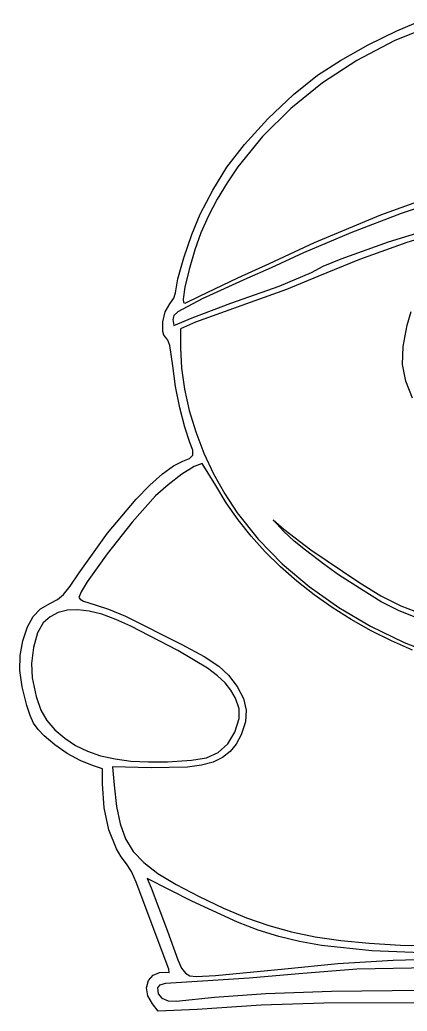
# Model space of a CAD drawing. Extents: x 2 to 157, y 4 to 149.
# Drawn here: x 1.6 to 54.1, y 4.5 to 138.8 of the extents above; entities that cross this region are included whole.
import ezdxf

# ---------------------------------------------------------------- set-up
doc = ezdxf.new("R2010")
doc.units = 0

msp = doc.modelspace()

# ---------------------------------------------------------------- linework, layer by layer
at = {"layer": 'Image'}
for p, q in [((52.682638, 137.281692), (56.229708, 138.773896)), ((48.810039, 135.369324), (52.682638, 137.281692)), ((57.658412, 138.077933), (52.323989, 135.913654)), ((52.323989, 135.913654), (47.296407, 133.278996)), ((45.076792, 133.281301), (48.810039, 135.369324)), ((41.947777, 131.262135), (45.076792, 133.281301)), ((47.296407, 133.278996), (42.621631, 130.215073)), ((38.718366, 128.652394), (41.947777, 131.262135)), ((42.621631, 130.215073), (38.34563, 126.762998)), ((35.248749, 125.35721), (38.718366, 128.652394)), ((38.34563, 126.762998), (34.514369, 122.963883)), ((32.059424, 121.904071), (35.248749, 125.35721)), ((34.514369, 122.963883), (31.173816, 118.858842)), ((29.670891, 118.820462), (32.059424, 121.904071)), ((27.779559, 115.699701), (29.670891, 118.820462)), ((31.173816, 118.858842), (29.70192, 116.704447)), ((26.07222, 112.458116), (27.779559, 115.699701)), ((29.70192, 116.704447), (28.369938, 114.488988)), ((28.369938, 114.488988), (27.183616, 112.217604)), ((50.544486, 112.369619), (57.386001, 114.819708)), ((58.834753, 114.429813), (53.289833, 112.528007)), ((24.927971, 109.702559), (26.07222, 112.458116)), ((27.183616, 112.217604), (26.148701, 109.895434)), ((41.562429, 108.624781), (50.544486, 112.369619)), ((53.289833, 112.528007), (46.46978, 109.904167)), ((51.57458, 108.714472), (58.631, 110.879912)), ((59.741581, 110.385198), (54.061845, 108.609942)), ((23.840039, 106.540688), (24.927971, 109.702559)), ((26.148701, 109.895434), (25.328833, 107.5952)), ((46.46978, 109.904167), (40.039536, 107.224673)), ((25.328833, 107.5952), (24.560531, 104.967187)), ((35.459258, 105.778473), (41.562429, 108.624781)), ((45.155626, 106.409563), (51.57458, 108.714472)), ((54.061845, 108.609942), (47.627995, 106.303048)), ((23.026629, 103.665403), (23.840039, 106.540688)), ((40.039536, 107.224673), (35.664045, 105.155906)), ((47.627995, 106.303048), (42.02271, 103.997863)), ((42.744109, 105.390223), (45.155626, 106.409563)), ((24.560531, 104.967187), (23.990603, 102.563403)), ((31.182617, 103.79723), (35.459258, 105.778473)), ((35.664045, 105.155906), (32.406433, 103.704835)), ((41.162651, 104.558512), (42.744109, 105.390223)), ((22.705944, 101.769609), (23.026629, 103.665403)), ((25.968244, 101.344228), (31.182617, 103.79723)), ((32.406433, 103.704835), (26.321023, 100.960945)), ((31.182617, 103.79723), (31.182617, 103.79723)), ((36.787232, 102.696149), (41.162651, 104.558512)), ((42.02271, 103.997863), (37.765302, 102.251858)), ((23.990603, 102.563403), (23.765858, 100.935858)), ((30.217866, 100.38575), (36.787232, 102.696149)), ((37.765302, 102.251858), (32.850498, 100.480449)), ((21.95864, 100.29227), (22.486057, 101.053979)), ((22.486057, 101.053979), (22.705944, 101.769609)), ((26.321023, 100.960945), (23.051226, 99.227285)), ((23.765858, 100.935858), (23.802213, 100.491498)), ((24.048122, 100.386729), (25.968244, 101.344228)), ((21.334284, 99.212153), (21.95864, 100.29227)), ((23.802213, 100.491498), (24.048122, 100.386729)), ((24.965604, 98.406386), (30.217866, 100.38575)), ((32.850498, 100.480449), (25.439078, 97.789489)), ((21.00509, 97.838526), (21.334284, 99.212153)), ((22.490359, 98.697625), (22.352276, 98.187848)), ((22.352276, 98.187848), (22.479871, 97.337156)), ((22.479871, 97.337156), (24.965604, 98.406386)), ((23.051226, 99.227285), (22.490359, 98.697625)), ((24.965604, 98.406386), (24.965604, 98.406386)), ((54.098053, 97.397171), (54.631637, 99.273396)), ((21.016906, 96.555221), (21.00509, 97.838526)), ((25.439078, 97.789489), (23.410608, 96.888023)), ((23.410608, 96.888023), (23.410608, 94.336581)), ((53.559162, 94.516189), (54.098053, 97.397171)), ((21.165022, 96.067386), (21.016906, 96.555221)), ((21.415583, 95.746067), (21.165022, 96.067386)), ((21.701222, 95.362429), (21.415583, 95.746067)), ((21.942946, 94.629851), (21.701222, 95.362429)), ((22.350299, 91.888175), (21.942946, 94.629851)), ((23.410608, 94.336581), (23.54562, 91.584421)), ((53.490521, 92.073709), (53.559162, 94.516189)), ((22.738641, 89.0975), (22.350299, 91.888175)), ((23.54562, 91.584421), (23.942131, 88.744731)), ((53.91052, 89.824133), (53.490521, 92.073709)), ((23.307315, 86.205882), (22.738641, 89.0975)), ((23.942131, 88.744731), (24.587349, 85.854756)), ((54.837552, 87.521862), (53.91052, 89.824133)), ((23.977926, 83.5634), (23.307315, 86.205882)), ((24.587349, 85.854756), (25.468486, 82.951744)), ((24.672079, 81.52013), (23.977926, 83.5634)), ((25.468486, 82.951744), (26.572752, 80.072939)), ((25.060165, 80.450243), (24.672079, 81.52013)), ((23.707793, 78.974386), (24.642507, 79.34761)), ((24.642507, 79.34761), (25.071803, 79.782816)), ((25.071803, 79.782816), (25.060165, 80.450243)), ((26.572752, 80.072939), (27.887356, 77.255588)), ((20.961928, 77.24965), (22.461225, 78.351638)), ((22.461225, 78.351638), (23.707793, 78.974386)), ((25.263306, 78.236658), (23.597272, 77.19972)), ((26.354869, 78.639956), (25.263306, 78.236658)), ((28.166866, 75.67066), (26.354869, 78.639956)), ((19.263668, 75.726451), (20.961928, 77.24965)), ((23.597272, 77.19972), (21.731097, 75.78858)), ((27.887356, 77.255588), (29.399509, 74.536937)), ((17.420211, 73.84007), (19.263668, 75.726451)), ((21.731097, 75.78858), (20.039109, 74.262674)), ((29.597477, 73.314245), (28.166866, 75.67066)), ((20.039109, 74.262674), (16.852786, 70.695693)), ((29.399509, 74.536937), (31.096421, 71.954232)), ((13.512771, 69.20988), (17.420211, 73.84007)), ((31.200728, 71.028942), (29.597477, 73.314245)), ((31.096421, 71.954232), (33.919843, 68.420822)), ((16.852786, 70.695693), (13.456032, 66.415273)), ((32.967985, 68.820526), (31.200728, 71.028942)), ((37.345314, 69.507183), (35.934205, 71.022826)), ((35.934205, 71.022826), (37.379011, 69.766274)), ((9.669737, 63.823311), (13.512771, 69.20988)), ((34.890611, 66.694776), (32.967985, 68.820526)), ((38.808239, 68.120179), (37.345314, 69.507183)), ((37.379011, 69.766274), (41.047984, 66.951421)), ((33.919843, 68.420822), (37.188763, 65.085812)), ((40.343923, 66.91382), (38.808239, 68.120179)), ((13.456032, 66.415273), (10.754116, 62.620127)), ((36.95997, 64.657467), (34.890611, 66.694776)), ((42.813363, 65.038607), (40.343923, 66.91382)), ((41.047984, 66.951421), (47.575857, 62.568354)), ((39.167427, 62.714377), (36.95997, 64.657467)), ((37.188763, 65.085812), (40.85104, 61.982979)), ((44.80521, 63.59124), (42.813363, 65.038607)), ((8.470965, 62.053025), (9.669737, 63.823311)), ((48.156593, 61.429774), (44.80521, 63.59124)), ((7.568938, 60.930647), (8.470965, 62.053025)), ((10.754116, 62.620127), (9.946618, 61.27913)), ((41.504346, 60.871281), (39.167427, 62.714377)), ((40.85104, 61.982979), (44.854532, 59.146099)), ((47.575857, 62.568354), (50.555152, 60.735357)), ((6.749652, 60.229462), (7.568938, 60.930647)), ((9.946618, 61.27913), (9.652306, 60.508969)), ((9.652306, 60.508969), (9.812093, 60.280054)), ((43.96209, 59.133957), (41.504346, 60.871281)), ((50.590719, 59.911573), (48.156593, 61.429774)), ((50.555152, 60.735357), (53.258125, 59.363466)), ((4.447454, 58.951174), (5.799103, 59.722753)), ((5.799103, 59.722753), (6.749652, 60.229462)), ((9.812093, 60.280054), (10.262144, 60.022118)), ((10.262144, 60.022118), (11.857164, 59.499689)), ((11.857164, 59.499689), (13.655018, 58.942822)), ((46.532024, 57.508181), (43.96209, 59.133957)), ((44.854532, 59.146099), (49.147097, 56.608949)), ((53.001363, 58.691358), (50.590719, 59.911573)), ((53.258125, 59.363466), (56.098401, 58.268617)), ((2.675916, 56.541974), (3.439124, 57.93543)), ((3.439124, 57.93543), (4.447454, 58.951174)), ((5.755518, 57.886055), (4.813095, 57.067306)), ((6.846752, 58.454558), (5.755518, 57.886055)), ((8.089449, 58.772714), (6.846752, 58.454558)), ((9.486263, 58.840416), (8.089449, 58.772714)), ((11.039848, 58.657564), (9.486263, 58.840416)), ((12.752858, 58.224051), (11.039848, 58.657564)), ((14.627946, 57.539776), (12.752858, 58.224051)), ((13.655018, 58.942822), (15.949366, 57.982993)), ((15.949366, 57.982993), (23.587011, 54.142176)), ((55.62256, 57.664623), (53.001363, 58.691358)), ((2.059631, 54.637264), (2.675916, 56.541974)), ((4.813095, 57.067306), (4.060684, 55.712963)), ((16.667766, 56.604635), (14.627946, 57.539776)), ((23.037669, 53.320651), (16.667766, 56.604635)), ((49.205511, 55.999731), (46.532024, 57.508181)), ((49.147097, 56.608949), (53.676593, 54.405305)), ((4.060684, 55.712963), (3.500701, 53.725457)), ((51.973917, 54.614382), (49.205511, 55.999731)), ((1.688781, 52.637169), (2.059631, 54.637264)), ((23.587011, 54.142176), (26.604881, 52.498844)), ((54.828605, 53.357911), (51.973917, 54.614382)), ((53.676593, 54.405305), (58.390879, 52.568943)), ((1.646204, 50.611897), (1.688781, 52.637169)), ((3.500701, 53.725457), (3.222755, 51.54998)), ((27.062227, 50.918061), (23.037669, 53.320651)), ((26.604881, 52.498844), (28.577846, 51.213722)), ((3.222755, 51.54998), (3.316456, 49.631727)), ((28.577846, 51.213722), (29.925622, 49.966772)), ((1.940922, 48.410219), (1.646204, 50.611897)), ((28.410597, 49.898975), (27.062227, 50.918061)), ((29.431345, 48.92226), (28.410597, 49.898975)), ((29.925622, 49.966772), (31.067929, 48.43796)), ((2.581953, 45.880908), (1.940922, 48.410219)), ((3.316456, 49.631727), (3.872183, 47.093172)), ((30.21071, 47.928592), (29.431345, 48.92226)), ((31.067929, 48.43796), (31.936706, 46.816154)), ((3.872183, 47.093172), (4.494913, 45.245332)), ((30.834929, 46.858643), (30.21071, 47.928592)), ((3.033697, 44.523795), (2.581953, 45.880908)), ((31.367689, 45.432591), (30.834929, 46.858643)), ((31.936706, 46.816154), (32.311066, 45.252321)), ((3.512916, 43.493839), (3.033697, 44.523795)), ((4.494913, 45.245332), (5.297715, 43.829331)), ((31.34849, 44.122172), (31.367689, 45.432591)), ((32.311066, 45.252321), (32.19953, 43.643627)), ((4.113737, 42.625611), (3.512916, 43.493839)), ((5.297715, 43.829331), (6.393655, 42.586292)), ((30.7641, 42.253778), (31.34849, 44.122172)), ((32.19953, 43.643627), (31.610615, 41.887237)), ((4.930286, 41.753683), (4.113737, 42.625611)), ((6.382239, 40.519616), (4.930286, 41.753683)), ((6.393655, 42.586292), (7.732138, 41.437243)), ((29.798276, 40.697166), (30.7641, 42.253778)), ((31.610615, 41.887237), (30.942743, 40.643586)), ((8.069512, 39.372219), (6.382239, 40.519616)), ((7.732138, 41.437243), (9.199683, 40.471281)), ((9.199683, 40.471281), (10.812924, 39.683683)), ((28.505033, 39.517757), (29.798276, 40.697166)), ((30.942743, 40.643586), (30.116174, 39.627245)), ((9.830695, 38.410228), (8.069512, 39.372219)), ((10.812924, 39.683683), (12.588494, 39.069729)), ((12.588494, 39.069729), (14.543025, 38.624695)), ((26.938383, 38.780966), (28.505033, 39.517757)), ((30.116174, 39.627245), (29.088385, 38.822639)), ((11.504374, 37.732376), (9.830695, 38.410228)), ((12.827289, 37.310292), (11.504374, 37.732376)), ((14.543025, 38.624695), (16.693151, 38.343859)), ((16.693151, 38.343859), (19.055506, 38.222499)), ((19.055506, 38.222499), (21.646723, 38.255893)), ((21.646723, 38.255893), (24.874635, 38.477535)), ((26.259054, 37.786331), (24.372465, 37.523479)), ((24.874635, 38.477535), (26.938383, 38.780966)), ((27.816853, 38.214192), (26.259054, 37.786331)), ((26.938383, 38.780966), (26.938383, 38.780966)), ((29.088385, 38.822639), (27.816853, 38.214192)), ((12.827289, 35.252022), (12.827289, 37.310292)), ((19.442826, 37.430503), (14.180642, 37.579992)), ((14.180642, 37.579992), (14.405307, 35.091253)), ((24.372465, 37.523479), (19.442826, 37.430503)), ((13.05325, 31.999995), (12.827289, 35.252022)), ((14.405307, 35.091253), (14.741115, 32.204341)), ((13.703367, 29.017706), (13.05325, 31.999995)), ((14.741115, 32.204341), (15.229988, 29.815873)), ((15.229988, 29.815873), (15.95302, 27.819554)), ((14.735987, 26.442711), (13.703367, 29.017706)), ((15.95302, 27.819554), (16.991308, 26.10909)), ((15.382719, 25.350934), (14.735987, 26.442711)), ((16.991308, 26.10909), (18.425945, 24.578186)), ((16.109458, 24.412564), (15.382719, 25.350934)), ((16.78266, 23.364745), (16.109458, 24.412564)), ((18.425945, 24.578186), (20.338028, 23.120549)), ((17.420203, 21.943124), (16.78266, 23.364745)), ((20.338028, 23.120549), (22.80865, 21.629882)), ((21.808875, 10.138703), (17.420203, 21.943124)), ((24.931352, 19.367985), (18.867382, 22.422972)), ((18.867382, 22.422972), (19.425146, 21.162697)), ((22.80865, 21.629882), (25.918908, 19.999891)), ((19.425146, 21.162697), (21.633025, 15.316317)), ((31.125257, 16.500621), (24.931352, 19.367985)), ((25.918908, 19.999891), (29.216711, 18.422823)), ((29.216711, 18.422823), (32.331, 17.112725)), ((33.943031, 15.432182), (31.125257, 16.500621)), ((32.331, 17.112725), (35.369941, 16.043418)), ((21.633025, 15.316317), (23.043385, 11.416425)), ((36.711014, 14.569473), (33.943031, 15.432182)), ((35.369941, 16.043418), (38.441702, 15.188725)), ((38.441702, 15.188725), (41.654451, 14.522467)), ((39.53145, 13.884174), (36.711014, 14.569473)), ((42.506587, 13.347962), (39.53145, 13.884174)), ((41.654451, 14.522467), (45.116357, 14.018466)), ((45.116357, 14.018466), (48.935586, 13.650543)), ((48.935586, 13.650543), (53.220307, 13.392521)), ((49.329942, 12.609509), (42.506587, 13.347962)), ((57.396889, 12.285052), (49.329942, 12.609509)), ((53.220307, 13.392521), (61.133022, 13.217713)), ((23.043385, 11.416425), (23.555203, 10.293749)), ((37.538499, 10.207309), (44.691563, 10.933027)), ((44.691563, 10.933027), (52.194213, 11.381914)), ((52.194213, 11.381914), (59.311185, 11.524239)), ((19.70707, 9.352063), (20.545643, 9.704181)), ((20.545643, 9.704181), (21.322434, 9.738712)), ((21.322434, 9.738712), (21.857088, 9.705581)), ((21.857088, 9.705581), (21.808875, 10.138703)), ((23.555203, 10.293749), (24.07011, 9.600142)), ((24.07011, 9.600142), (24.687105, 9.243773)), ((28.140582, 9.279771), (37.538499, 10.207309)), ((39.440544, 9.528403), (32.688243, 8.911658)), ((47.26957, 10.147665), (39.440544, 9.528403)), ((57.277235, 10.330968), (47.26957, 10.147665)), ((18.818516, 7.628384), (19.056494, 8.61787)), ((19.056494, 8.61787), (19.70707, 9.352063)), ((21.365468, 8.197084), (20.538466, 7.970146)), ((26.391876, 8.509769), (21.365468, 8.197084)), ((24.687105, 9.243773), (25.505183, 9.13281)), ((25.505183, 9.13281), (28.140582, 9.279771)), ((32.688243, 8.911658), (26.391876, 8.509769)), ((18.997045, 6.521464), (18.818516, 7.628384)), ((20.538466, 7.970146), (20.296979, 7.617272)), ((20.296979, 7.617272), (20.370042, 6.808654)), ((20.370042, 6.808654), (20.873489, 6.199025)), ((27.996715, 6.336039), (34.976765, 6.841166)), ((34.976765, 6.841166), (43.860791, 7.152382)), ((43.860791, 7.152382), (56.189849, 7.303256)), ((19.59599, 5.43497), (18.997045, 6.521464)), ((20.367475, 4.454185), (19.59599, 5.43497)), ((20.873489, 6.199025), (21.72355, 5.847849)), ((21.72355, 5.847849), (22.836457, 5.814589)), ((22.836457, 5.814589), (27.996715, 6.336039)), ((27.996715, 6.336039), (27.996715, 6.336039)), ((42.831649, 5.526914), (34.346707, 5.290204)), ((59.393899, 5.57467), (42.831649, 5.526914)), ((25.681399, 4.693797), (20.367475, 4.454185)), ((34.346707, 5.290204), (25.681399, 4.693797))]:
    msp.add_line(p, q, dxfattribs=at)

doc.saveas('drawing.dxf')
